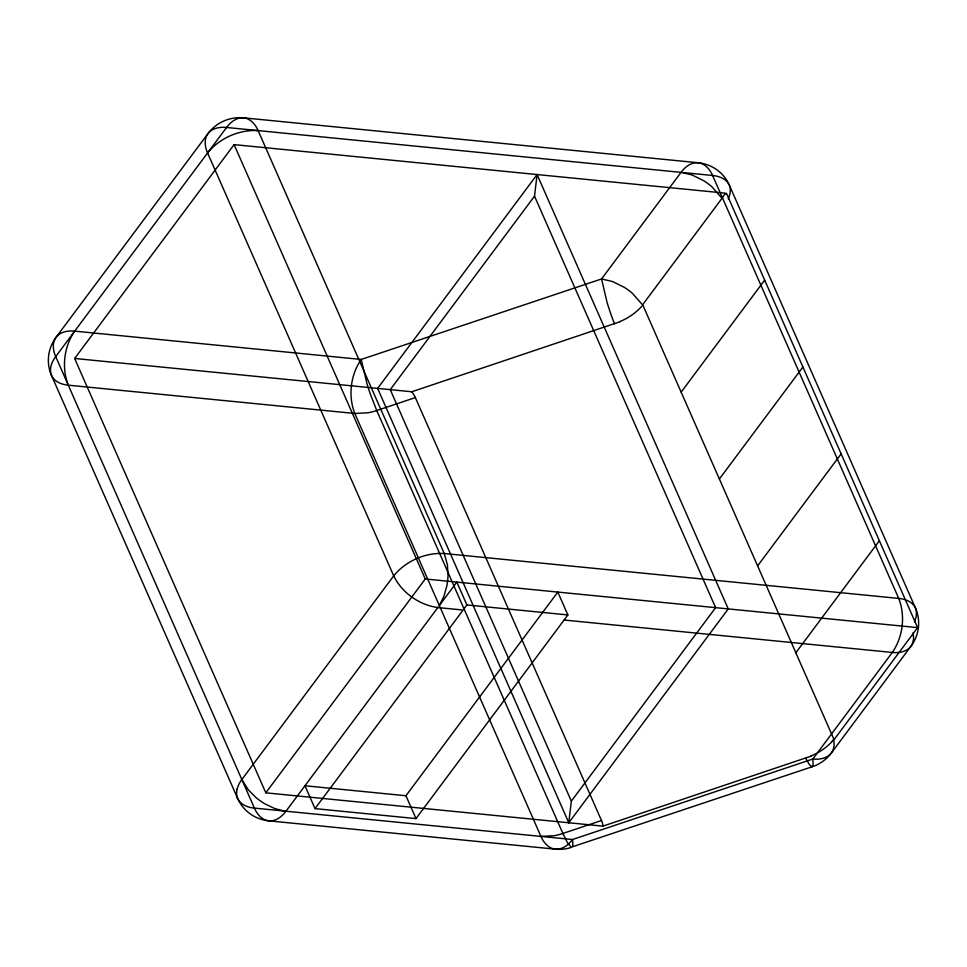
<?xml version="1.0" encoding="UTF-8"?>
<svg xmlns="http://www.w3.org/2000/svg" width="967" height="967" viewBox="0 0 967 967"><rect width="100%" height="100%" fill="white"/><g stroke="black" fill="none" stroke-linecap="round" stroke-linejoin="round"><path stroke-width="1.45" d="M568.777 822.76L571.34 801.147L390.245 389.653L534.521 196.168L537.084 174.556L728.248 608.908L568.777 822.76L377.626 388.396L537.084 174.556M572.706 845.762L572.839 843.502A39.913 39.055 -25.9 0 0 572.476 839.525L812.836 759.035C819.46 759.724 827.196 758.503 831.463 752.87L910.938 646.294A13.175 12.885 -25.9 0 0 912.256 644.119L913.622 639.127L913.174 632.648M237.084 789.012L238.885 784.249A31.959 31.27 -25.9 0 1 241.847 779.535L393.702 575.861C405.669 561.053 425.25 552.387 444.252 553.523L898.718 598.416C905.245 599.02 912.594 601.692 915.471 608.086A13.272 12.994 -25.9 0 1 916.378 611.168L916.293 616.342L914.456 621.841M728.32 198.912L730.133 193.569L730.278 188.347A13.296 13.006 -25.9 0 0 729.348 185.156C726.459 178.762 719.122 176.091 712.594 175.486L684.08 172.67M439.828 604.629L443.913 596.252L446.814 586.075A67.412 65.961 -25.9 0 0 448.023 575.147L447.395 564.764L444.252 553.523L258.129 130.593C255.602 124.755 250.973 118.965 244.349 117.926M268.185 820.765C261.561 819.726 256.932 813.936 254.406 808.098L55.711 356.593C53.004 350.61 51.904 342.922 56.062 337.302L207.929 133.639C212.196 128.007 219.932 126.774 226.568 127.475L681.034 172.368L692.009 174.954L703.819 180.781A67.388 65.937 -25.9 0 1 711.978 186.873L722.011 198.283L642.535 304.871L632.503 293.448A67.388 65.937 -25.9 0 0 624.356 287.368L612.534 281.53L601.559 278.955L361.211 359.446L74.689 331.137C64.04 346.585 61.38 367.678 68.282 385.168L354.804 413.477L368.209 412.764A62.432 61.09 -25.9 0 0 376.743 410.528L415.363 397.594L601.498 820.524A16.971 16.608 -25.9 0 1 602.949 826.132M811.047 756.158L602.912 826.132L265.804 792.831L74.64 358.467L234.111 144.615L725.153 193.134A30.787 30.122 -25.9 0 1 721.998 198.283M265.804 792.831L425.262 578.979L916.317 627.486M725.77 194.174L726.447 193.255L917.61 627.619L834.074 739.634L642.922 305.282M438.208 607.071L285.966 811.216C282.013 816.583 275.909 821.491 268.862 820.85A39.079 38.233 -25.9 0 1 237.652 798.44L51.529 375.51C48.761 369.056 51.747 361.839 55.711 356.593L226.568 127.475C230.521 122.108 236.625 117.2 243.672 117.841L698.138 162.746A39.079 38.233 -25.9 0 1 729.348 185.156L915.471 608.086A39.079 38.233 -25.9 0 1 910.938 646.294C906.671 651.927 898.935 653.148 892.311 652.459L564.087 620.028M439.332 605.547L456.823 582.098L466.892 604.955L464.015 608.811M315.012 808.617L416.003 818.602L567.883 614.939L557.814 592.07L405.947 795.744L304.956 785.76L315.012 808.617L463.096 610.044L437.846 607.554C419.267 605.028 401.934 592.747 393.702 575.861L207.579 152.931C204.883 146.936 203.783 139.248 207.929 133.639A39.079 38.233 -25.9 0 1 243.672 117.841M681.155 392.143L764.679 280.128M719.375 479.016L802.912 367.001M571.34 801.147L715.616 607.663L534.521 196.168M757.608 565.888L841.145 453.874M795.841 652.761L879.378 540.746M207.579 152.931C219.545 138.124 239.115 129.469 258.129 130.593M831.801 741.568L833.699 739.223L834.207 744.953L833.083 750.029A13.272 12.994 -25.9 0 1 831.475 752.87A39.079 38.233 -25.9 0 1 813.658 766.275M554.72 849.074C548.084 848.035 543.454 842.245 540.94 836.407L354.804 413.477C347.915 395.974 350.562 374.894 361.211 359.446L366.989 383.73A291.961 285.676 -25.9 0 0 370.639 394.887L376.743 410.528L562.879 833.457L567.496 842.74L571.159 847.213L812.389 766.698L813.15 764.389L812.836 759.035L892.311 652.459C902.973 636.999 905.62 615.919 898.718 598.416L712.594 175.486C710.068 169.66 705.439 163.87 698.815 162.831M619.883 321.806L411.761 391.768L74.64 358.467M601.498 820.524L562.879 833.457A62.432 61.09 -25.9 0 1 554.333 835.693L540.94 836.407L254.406 808.098C247.878 807.493 240.529 804.834 237.652 798.44M812.207 766.795L809.512 764.8L805.668 758.225M698.138 162.746C691.091 162.105 684.987 167.013 681.034 172.368L601.559 278.955L607.058 302.357A291.031 284.769 -25.9 0 0 611.253 315.182L614.516 323.86M268.862 820.85L555.384 849.159C562.431 849.8 568.548 844.892 572.5 839.525L542.076 836.528M74.689 331.137C68.065 330.448 60.329 331.669 56.062 337.302A39.079 38.233 -25.9 0 0 51.529 375.51C54.406 381.905 61.743 384.564 68.282 385.168M466.892 604.955L567.883 614.939M283.984 810.975L274.93 808.617L265.176 804.012A67.4 65.949 -25.9 0 1 255.892 797.473L248.277 789.785L241.835 779.523M234.111 144.615L425.262 578.979M405.947 795.744L416.003 818.602M411.724 391.792A28.212 27.608 -25.9 0 1 415.399 397.582M570.687 847.66A39.079 38.233 -25.9 0 1 555.384 849.159M237.544 798.488A15.109 14.783 -25.9 0 1 237.181 789.036M831.946 741.713A59.398 58.117 -25.9 0 1 810.975 756.001M641.737 306.321A58.177 56.92 -25.9 0 1 619.799 321.588"/></g></svg>
